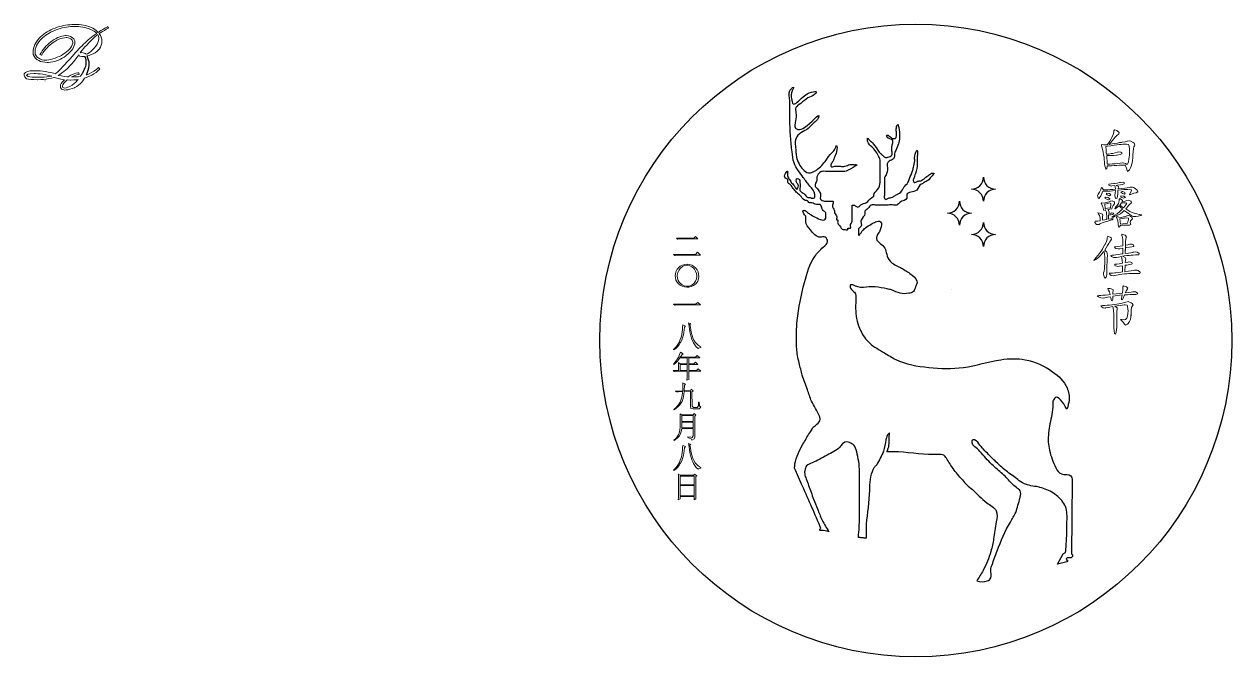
# Model space of a CAD drawing. Header units: millimetres. Extents: x -211 to 75, y -76 to 74.
import ezdxf

# ---------------------------------------------------------------- set-up
doc = ezdxf.new("R2010")
doc.units = ezdxf.units.MM

msp = doc.modelspace()

# ---------------------------------------------------------------- linework, layer by layer
for p, q in [((-203.14, 61.99), (-203.09, 61.96)), ((8.88, 11.21), (8.88, 11.21)), ((14.29, -24.48), (13.97, -24.42)), ((14.69, -24.65), (14.29, -24.48)), ((15.08, -25.02), (14.69, -24.65)), ((15.34, -25.39), (15.08, -25.02)), ((15.6, -25.73), (15.34, -25.39)), ((15.88, -26.06), (15.6, -25.73)), ((16.16, -26.39), (15.88, -26.06)), ((16.33, -26.57), (16.16, -26.39)), ((16.75, -27.02), (16.33, -26.57)), ((17.05, -27.33), (16.75, -27.02)), ((17.36, -27.64), (17.05, -27.33)), ((17.66, -27.94), (17.36, -27.64)), ((17.97, -28.25), (17.66, -27.94)), ((18.28, -28.55), (17.97, -28.25)), ((18.59, -28.85), (18.28, -28.55)), ((18.91, -29.16), (18.59, -28.85)), ((19.22, -29.46), (18.91, -29.16)), ((19.4, -29.63), (19.22, -29.46)), ((19.85, -30.06), (19.4, -29.63)), ((20.17, -30.36), (19.85, -30.06)), ((20.49, -30.65), (20.17, -30.36)), ((20.81, -30.94), (20.49, -30.65)), ((21.13, -31.23), (20.81, -30.94)), ((21.59, -31.61), (21.13, -31.23)), ((21.8, -31.78), (21.59, -31.61)), ((22.14, -32.05), (21.8, -31.78)), ((22.48, -32.31), (22.14, -32.05)), ((22.83, -32.57), (22.48, -32.31)), ((23.18, -32.83), (22.83, -32.57)), ((23.53, -33.09), (23.18, -32.83)), ((24.01, -33.45), (23.53, -33.09)), ((24.23, -33.61), (24.01, -33.45)), ((24.58, -33.87), (24.23, -33.61)), ((24.94, -34.13), (24.58, -33.87)), ((25.3, -34.37), (24.94, -34.13)), ((25.67, -34.6), (25.3, -34.37)), ((37.48, -34.13), (37.35, -51.5)), ((26.19, -34.86), (25.67, -34.6)), ((26.44, -34.96), (26.19, -34.86)), ((26.85, -35.1), (26.44, -34.96)), ((27.26, -35.21), (26.85, -35.1)), ((27.69, -35.31), (27.26, -35.21)), ((28.12, -35.39), (27.69, -35.31)), ((28.55, -35.47), (28.12, -35.39)), ((28.98, -35.54), (28.55, -35.47)), ((29.61, -35.67), (28.98, -35.54)), ((29.84, -35.72), (29.61, -35.67)), ((30.26, -35.84), (29.84, -35.72)), ((30.68, -35.96), (30.26, -35.84)), ((31.09, -36.11), (30.68, -35.96)), ((31.49, -36.27), (31.09, -36.11)), ((31.89, -36.45), (31.49, -36.27)), ((32.27, -36.64), (31.89, -36.45)), ((32.66, -36.86), (32.27, -36.64)), ((33.03, -37.09), (32.66, -36.86)), ((33.34, -37.3), (33.03, -37.09)), ((33.75, -37.61), (33.34, -37.3)), ((34.1, -37.89), (33.75, -37.61)), ((34.43, -38.2), (34.1, -37.89)), ((34.74, -38.51), (34.43, -38.2)), ((35.03, -38.85), (34.74, -38.51)), ((35.29, -39.2), (35.03, -38.85)), ((35.53, -39.56), (35.29, -39.2)), ((35.73, -39.94), (35.53, -39.56)), ((35.87, -40.26), (35.73, -39.94)), ((36.03, -40.74), (35.87, -40.26)), ((36.12, -41.15), (36.03, -40.74)), ((36.19, -41.57), (36.12, -41.15)), ((36.24, -42), (36.19, -41.57)), ((36.26, -42.44), (36.24, -42)), ((36.27, -42.88), (36.26, -42.44)), ((36.26, -43.32), (36.27, -42.88)), ((36.2, -45.28), (36.22, -44.66)), ((36.2, -45.54), (36.2, -45.28)), ((36.2, -45.97), (36.2, -45.54)), ((36.22, -44.66), (36.23, -44.21)), ((36.23, -44.21), (36.25, -43.77)), ((36.25, -43.77), (36.26, -43.32)), ((-11.43, -47.35), (-11.43, -47.77)), ((36.09, -49), (36.12, -48.57)), ((36.12, -48.57), (36.15, -48.13)), ((36.15, -48.13), (36.17, -47.7)), ((36.17, -47.7), (36.18, -47.27)), ((36.18, -47.27), (36.2, -46.84)), ((36.2, -46.47), (36.2, -45.97)), ((36.2, -46.84), (36.2, -46.47)), ((34.03, -53.92), (35.37, -51.46)), ((35.37, -51.46), (35.9, -51.17)), ((35.9, -51.17), (35.94, -50.73)), ((35.94, -50.73), (35.98, -50.3)), ((35.98, -50.3), (36.02, -49.87)), ((36.02, -49.87), (36.06, -49.43)), ((36.06, -49.43), (36.09, -49)), ((36.19, -53.39), (34.03, -53.92))]:
    msp.add_line(p, q)
at = {"color": 139, "lineweight": 0}
for points in [[(-199.22, 74.04), (-199.41, 74.04), (-199.9, 74.02), (-200.4, 73.99), (-200.89, 73.94), (-201.39, 73.86), (-201.88, 73.76), (-202.38, 73.65), (-202.87, 73.52), (-203.36, 73.37), (-203.86, 73.2), (-203.89, 73.19), (-204.39, 73), (-204.87, 72.78), (-205.32, 72.55), (-205.76, 72.3), (-206.18, 72.03), (-206.58, 71.74), (-206.96, 71.43), (-207.32, 71.11), (-207.65, 70.77), (-207.83, 70.57), (-208.17, 70.13), (-208.47, 69.7), (-208.71, 69.26), (-208.89, 68.82), (-209.03, 68.37), (-209.1, 67.92), (-209.13, 67.47), (-209.13, 67.41), (-209.06, 66.94), (-208.89, 66.5), (-208.62, 66.1), (-208.24, 65.75), (-208.16, 65.69), (-207.78, 65.46)], [(-206.25, 65.57), (-206.56, 65.59), (-207.05, 65.68), (-207.51, 65.86), (-207.93, 66.12), (-208.04, 66.22), (-208.38, 66.59), (-208.58, 67.02), (-208.65, 67.48), (-208.65, 67.72), (-208.58, 68.15), (-208.46, 68.59), (-208.27, 69.03), (-208.03, 69.48), (-207.72, 69.92), (-207.35, 70.37), (-207.2, 70.53), (-206.86, 70.86), (-206.51, 71.18), (-206.12, 71.47), (-205.72, 71.75), (-205.28, 72.01), (-204.82, 72.26), (-204.34, 72.49), (-203.83, 72.71), (-203.63, 72.78), (-203.16, 72.95), (-202.68, 73.09), (-202.19, 73.22), (-201.71, 73.33), (-201.21, 73.42), (-200.71, 73.49), (-200.21, 73.54), (-199.7, 73.56), (-199.19, 73.58)], [(-199.19, 73.58), (-198.89, 73.57), (-198.35, 73.55), (-197.83, 73.5), (-197.33, 73.42), (-196.85, 73.32), (-196.39, 73.2), (-195.95, 73.05), (-195.64, 72.93), (-195.1, 72.7), (-194.65, 72.46), (-194.27, 72.21), (-193.98, 71.95), (-194.06, 71.89), (-194.46, 71.61), (-194.84, 71.32), (-195.23, 71.02), (-195.62, 70.71), (-196, 70.39), (-196.37, 70.06), (-196.75, 69.72), (-197.12, 69.37), (-197.49, 69.01), (-197.86, 68.65), (-198.22, 68.27), (-198.58, 67.88), (-198.94, 67.48), (-199.82, 66.48), (-199.91, 66.38), (-200.34, 65.89), (-200.75, 65.43), (-201.15, 65), (-201.51, 64.6), (-201.86, 64.23), (-202.18, 63.9), (-202.48, 63.59), (-202.75, 63.32), (-203.01, 63.08), (-203.27, 62.84), (-203.67, 62.5), (-203.9, 62.34)], [(-196.21, 73.63), (-196.69, 73.76), (-197.17, 73.86), (-197.66, 73.94), (-198.17, 74), (-198.69, 74.03), (-199.22, 74.04)], [(-196.29, 66.6), (-195.8, 66.72), (-195.29, 66.89), (-194.83, 67.1), (-194.4, 67.34), (-194.02, 67.61), (-193.69, 67.91), (-193.37, 68.27), (-193.11, 68.69), (-192.92, 69.13), (-192.8, 69.6), (-192.76, 70.09), (-192.8, 70.53), (-192.92, 71.01), (-193.13, 71.45), (-193.43, 71.86)], [(-193.67, 72.15), (-193.81, 72.3), (-194.15, 72.61), (-194.53, 72.9), (-194.97, 73.15), (-195.45, 73.37), (-195.97, 73.56), (-196.21, 73.63)], [(-191.34, 73.53), (-191.54, 73.43), (-192.09, 73.14), (-192.57, 72.87), (-193, 72.61), (-193.36, 72.37), (-193.67, 72.15)], [(-193.43, 71.86), (-193.41, 71.87), (-193.04, 72.11)], [(-193.04, 72.11), (-192.64, 72.36), (-192.2, 72.62), (-191.73, 72.89), (-191.23, 73.18), (-191.34, 73.53)], [(-207.78, 65.46), (-207.36, 65.28), (-206.88, 65.15), (-206.35, 65.07), (-205.78, 65.05), (-205.45, 65.06), (-204.97, 65.1), (-204.49, 65.17), (-204.02, 65.28), (-203.56, 65.42), (-203.1, 65.59), (-202.64, 65.8), (-202.19, 66.04), (-201.75, 66.32), (-201.31, 66.63), (-201.24, 66.68), (-200.76, 67.06), (-200.35, 67.45), (-200, 67.85), (-199.71, 68.24), (-199.49, 68.64), (-199.33, 69.03), (-199.23, 69.44), (-199.2, 69.84), (-199.24, 70.19), (-199.45, 70.6), (-199.82, 70.96), (-199.82, 70.97), (-200.26, 71.21), (-200.73, 71.35), (-201.23, 71.4)], [(-203.2, 70.95), (-203.67, 70.73), (-204.14, 70.45), (-204.62, 70.13), (-204.88, 69.94), (-205.27, 69.63), (-205.64, 69.3), (-206, 68.94), (-206.33, 68.57), (-206.64, 68.18), (-206.94, 67.77), (-207.21, 67.34), (-207.47, 66.9), (-207.14, 66.73), (-207.05, 66.88), (-206.76, 67.32), (-206.45, 67.74), (-206.13, 68.14), (-205.79, 68.51), (-205.44, 68.87), (-205.08, 69.19), (-204.7, 69.5), (-204.32, 69.79), (-203.97, 70.02), (-203.49, 70.3), (-203.01, 70.53), (-202.55, 70.71), (-202.09, 70.83), (-201.65, 70.91), (-201.22, 70.93)], [(-201.22, 70.93), (-201.06, 70.93), (-200.56, 70.83), (-200.13, 70.61), (-199.8, 70.28), (-199.68, 69.85), (-199.69, 69.62), (-199.8, 69.2), (-200, 68.78), (-200.31, 68.35), (-200.71, 67.92), (-200.8, 67.84), (-201.16, 67.54), (-201.54, 67.25), (-201.96, 66.98), (-202.4, 66.72), (-202.88, 66.48), (-203.38, 66.25), (-203.87, 66.06), (-204.39, 65.89), (-204.89, 65.75), (-205.37, 65.65), (-205.82, 65.59), (-206.25, 65.57)], [(-201.23, 71.4), (-201.39, 71.39), (-201.83, 71.36), (-202.28, 71.27), (-202.74, 71.13), (-203.2, 70.95)], [(-197.94, 67.31), (-197.54, 67.85), (-197.39, 68.04), (-197.13, 68.34), (-196.8, 68.71), (-196.39, 69.15), (-195.91, 69.66), (-195.57, 70), (-195.17, 70.41), (-194.78, 70.77), (-194.42, 71.1), (-194.07, 71.39), (-193.74, 71.63)], [(-193.74, 71.63), (-193.59, 71.34), (-193.51, 70.82), (-193.51, 70.66), (-193.58, 70.23), (-193.72, 69.8), (-193.94, 69.36), (-194.23, 68.9), (-194.6, 68.43), (-195.01, 67.99), (-195.42, 67.6), (-195.81, 67.31), (-196.19, 67.1), (-196.54, 66.99)], [(-193.74, 71.63), (-193.59, 71.34), (-193.51, 70.82), (-193.51, 70.66), (-193.58, 70.23), (-193.72, 69.8), (-193.94, 69.36), (-194.23, 68.9), (-194.6, 68.43), (-195.01, 67.99), (-195.42, 67.6), (-195.81, 67.31), (-196.19, 67.1), (-196.54, 66.99)], [(-203.14, 61.99), (-202.8, 62.2), (-202.37, 62.48), (-202.26, 62.56), (-201.83, 62.87), (-201.43, 63.19), (-201.06, 63.52), (-200.7, 63.85), (-200.52, 64.04), (-200.2, 64.39), (-199.87, 64.77), (-199.54, 65.18), (-199.2, 65.61), (-198.29, 66.83)], [(-198.29, 66.83), (-198.12, 66.55), (-198.02, 66.5)], [(-198.29, 66.83), (-198.12, 66.55), (-198.02, 66.5)], [(-198.02, 66.5), (-197.51, 66.41), (-197.15, 66.42), (-196.81, 66.47)], [(-197.7, 67.37), (-197.94, 67.31)], [(-197.22, 67.31), (-197.7, 67.37)], [(-196.54, 66.99), (-196.76, 67.12), (-197.22, 67.31)], [(-208.74, 63.08), (-208.98, 63.08), (-209.81, 63.02), (-210.46, 62.88), (-210.92, 62.65), (-211.2, 62.34), (-211.23, 62.22)], [(-204.3, 62.47), (-204.92, 62.63), (-205.55, 62.77), (-206.18, 62.88), (-206.81, 62.97), (-207.45, 63.03), (-208.09, 63.07), (-208.74, 63.08)], [(-193.57, 63.81), (-194.1, 63.39), (-194.69, 62.98), (-195.25, 62.63), (-195.8, 62.34), (-196.33, 62.12), (-196.48, 62.07)], [(-196.28, 61.54), (-195.71, 61.78), (-195.18, 62.04), (-194.66, 62.35), (-194.17, 62.68), (-193.71, 63.05), (-193.27, 63.47), (-193.57, 63.81)], [(-211.19, 62.35), (-211.23, 62.22), (-211.22, 62.04), (-211.09, 61.6), (-210.92, 61.38)], [(-210.92, 61.38), (-210.64, 61.19), (-210.62, 61.19), (-210.21, 61.09), (-209.65, 61.01), (-208.93, 60.97), (-208.05, 60.95), (-207.96, 60.95), (-207.28, 60.97), (-206.62, 61.02), (-205.97, 61.1), (-205.35, 61.2), (-204.74, 61.33), (-204.15, 61.49)], [(-208.04, 61.55), (-208.51, 61.55), (-209.33, 61.58), (-209.92, 61.62), (-210.26, 61.69), (-210.64, 61.94), (-210.63, 62.01), (-210.38, 62.23), (-209.79, 62.37), (-208.87, 62.4)], [(-209.67, 62.37), (-209.67, 62.38)], [(-208.87, 62.4), (-208.54, 62.4), (-207.98, 62.37), (-207.39, 62.31), (-206.76, 62.22)], [(-208.87, 62.4), (-208.54, 62.4), (-207.98, 62.37), (-207.39, 62.31), (-206.76, 62.22)], [(-206.5, 61.58), (-207.23, 61.56), (-208.04, 61.55)], [(-206.76, 62.22), (-206.09, 62.1), (-205.4, 61.95), (-204.66, 61.78), (-204.77, 61.75), (-205.27, 61.68), (-205.85, 61.63), (-206.5, 61.58)], [(-206.29, 60.67), (-206.24, 60.68)], [(-203.9, 62.34), (-204.3, 62.47)], [(-204.15, 61.49), (-204.08, 61.47), (-203.48, 61.29), (-202.86, 61.14), (-202.23, 61.02), (-201.66, 60.94)], [(-204.15, 61.49), (-204.08, 61.47), (-203.48, 61.29), (-202.86, 61.14), (-202.23, 61.02), (-201.66, 60.94)], [(-200.76, 61.64), (-201.04, 61.66), (-201.69, 61.74), (-202.37, 61.84), (-203.09, 61.96)], [(-201.66, 60.94), (-201.77, 60.85), (-202.15, 60.45), (-202.42, 60.07), (-202.58, 59.69), (-202.63, 59.33), (-202.6, 59.13), (-202.33, 58.73), (-202.08, 58.6), (-201.59, 58.5), (-201.29, 58.51), (-200.83, 58.57), (-200.35, 58.68), (-199.85, 58.84)], [(-201.68, 58.97), (-202.02, 59.06), (-202.16, 59.32), (-202.15, 59.41), (-202.04, 59.75), (-201.8, 60.12), (-201.43, 60.53), (-201.01, 60.89)], [(-198.39, 61.01), (-198.61, 60.75), (-198.96, 60.39), (-199.34, 60.06), (-199.74, 59.76), (-199.87, 59.66), (-200.37, 59.36), (-200.84, 59.15), (-201.28, 59.01), (-201.68, 58.97)], [(-201.01, 60.89), (-200.95, 60.89), (-200.29, 60.87), (-200.15, 60.87), (-199.45, 60.9), (-198.76, 60.95), (-198.39, 61.01)], [(-201.01, 60.89), (-200.95, 60.89), (-200.29, 60.87), (-200.15, 60.87), (-199.45, 60.9), (-198.76, 60.95), (-198.39, 61.01)], [(-200.92, 60.97), (-200.92, 60.97)], [(-198.24, 62.58), (-198.48, 62.55), (-198.94, 62.46), (-199.4, 62.32), (-199.86, 62.14), (-200.31, 61.91), (-200.76, 61.64), (-200.76, 61.64)], [(-199.96, 61.59), (-199.62, 61.76), (-199.17, 61.94), (-198.69, 62.08), (-198.2, 62.18), (-198.24, 62.58)], [(-199.62, 61.59), (-199.85, 61.59), (-199.96, 61.59)], [(-198.39, 61.01), (-198.61, 60.75), (-198.96, 60.39), (-199.34, 60.06), (-199.74, 59.76), (-199.87, 59.66)], [(-199.85, 58.84), (-199.32, 59.05), (-199.2, 59.11), (-198.75, 59.35), (-198.34, 59.63), (-197.96, 59.94), (-197.61, 60.3), (-197.3, 60.7), (-197.04, 61.1), (-196.94, 61.32)], [(-197.84, 61.75), (-198.39, 61.66), (-199.02, 61.6), (-199.62, 61.59)], [(-197.26, 62.75), (-197.55, 62.24), (-197.84, 61.75)], [(-197.55, 62.24), (-197.84, 61.75)], [(-196.94, 61.32), (-196.87, 61.34), (-196.28, 61.54)], [(-196.94, 61.32), (-196.87, 61.34), (-196.28, 61.54)], [(-196.48, 62.07), (-196.24, 62.5)], [(48.6, 48.43), (48.12, 48.85), (48.08, 48.87), (47.52, 49.05), (47.39, 48.8), (47.37, 48.5), (47.21, 47.97), (46.9, 47.28), (46.71, 46.94), (46.39, 46.4), (46.08, 45.93)], [(46.08, 45.93), (45.78, 45.52), (45.52, 45.5), (45, 45.52), (44.46, 45.56), (44.46, 45.23), (44.55, 45.02), (44.7, 44.5), (44.85, 43.76), (44.95, 43.15), (45.04, 42.56), (45.09, 42.09), (45.1, 41.99), (45.14, 41.43), (45.19, 40.82), (45.28, 40.28)], [(46.22, 45.61), (46.54, 46), (46.98, 46.49), (47.34, 46.9), (47.64, 47.23), (47.68, 47.29), (48.09, 47.75), (48.51, 48.06), (48.55, 48.1), (48.6, 48.43)], [(51.12, 46.44), (50.61, 46.4), (50.54, 46.37), (50.05, 46.24), (49.35, 46.1), (49.18, 46.08), (48.75, 46.02), (48.23, 45.93), (47.64, 45.84), (46.97, 45.74), (46.22, 45.61)], [(52.36, 45.4), (52.23, 45.86), (51.93, 46.08), (51.4, 46.35), (51.12, 46.44)], [(45.44, 45.12), (45.84, 45.18), (46.69, 45.3), (47.45, 45.4), (48.1, 45.49), (48.66, 45.55), (49.12, 45.61), (49.48, 45.65), (49.74, 45.67), (50.37, 45.69), (50.81, 45.56), (50.82, 45.56), (51.03, 45.19), (51.1, 44.49)], [(49.3, 43.61), (49.03, 43.8), (48.46, 43.81), (48.25, 43.75), (47.71, 43.62), (47.1, 43.46), (46.77, 43.41), (46.19, 43.32), (45.63, 43.27), (45.62, 43.32), (45.58, 43.71), (45.52, 44.32), (45.44, 45.12)], [(45.68, 39.83), (45.82, 40.53), (46.28, 40.53), (46.87, 40.54), (47.44, 40.58), (47.61, 40.58), (48.06, 40.61), (48.61, 40.65), (49.27, 40.68), (50.03, 40.72), (50.12, 40.53), (50.36, 39.97), (50.52, 39.45), (50.62, 39.2), (50.96, 39.4), (51.06, 39.55), (51.32, 40.04), (51.54, 40.63), (51.59, 40.77), (51.69, 41.21), (51.77, 41.75), (51.84, 42.4), (51.89, 43.17), (51.94, 43.84), (52.02, 44.53), (52.13, 45.01), (52.28, 45.27), (52.36, 45.4)], [(51.1, 44.49), (51.1, 44.09), (51.08, 43.5), (51.06, 42.97), (51.03, 42.65), (50.94, 42.09), (50.81, 41.45), (50.59, 40.91), (50.28, 40.92), (50.1, 41.05), (49.59, 41.21), (49.41, 41.21), (48.89, 41.16), (48.12, 41.07), (47.58, 41.02), (47, 40.98), (46.42, 40.95), (45.82, 40.92), (45.81, 41.17), (45.77, 41.72), (45.73, 42.31), (45.68, 42.97)], [(45.68, 42.97), (45.7, 42.97), (46.12, 42.94), (46.64, 42.95), (47.28, 42.99), (48.02, 43.07), (48.13, 43.08), (48.9, 43.23), (49.29, 43.4), (49.3, 43.61)], [(45.28, 40.28), (45.48, 39.79), (45.51, 39.75), (45.68, 39.83)], [(47.73, 35), (47.14, 34.95), (46.54, 34.9), (45.95, 34.86), (45.39, 34.83), (44.85, 34.8), (44.81, 34.88), (44.52, 35.39), (44.36, 35.24), (44.25, 34.92), (44.02, 34.41), (43.93, 34.28), (43.62, 33.78), (43.51, 33.5), (43.62, 32.94), (43.83, 32.74), (44.16, 33.14), (44.31, 33.43), (44.55, 33.97), (44.75, 34.51), (44.89, 34.5), (45.45, 34.48), (46.07, 34.51), (46.51, 34.55), (47.08, 34.62), (47.73, 34.71)], [(47.73, 35), (47.14, 34.95), (46.54, 34.9), (45.95, 34.86), (45.39, 34.83), (44.85, 34.8), (44.81, 34.88), (44.52, 35.39), (44.36, 35.24), (44.25, 34.92), (44.02, 34.41), (43.93, 34.28), (43.62, 33.78), (43.51, 33.5), (43.62, 32.94), (43.83, 32.74), (44.16, 33.14), (44.31, 33.43), (44.55, 33.97), (44.75, 34.51), (44.89, 34.5), (45.45, 34.48), (46.07, 34.51), (46.51, 34.55), (47.08, 34.62), (47.73, 34.71)], [(49.83, 36.56), (49.58, 36.66), (48.95, 36.61), (48.7, 36.56), (48.15, 36.44), (47.54, 36.32), (47.4, 36.3), (46.75, 36.23), (46.26, 36.17), (46.19, 36.16), (46.17, 35.93), (46.17, 35.93), (46.71, 35.73), (46.93, 35.77), (47.64, 35.83), (47.69, 35.58), (47.73, 35)], [(47.73, 34.71), (47.71, 34.04), (47.64, 33.58), (47.59, 33.39), (47.73, 32.84)], [(47.73, 34.71), (47.71, 34.04), (47.64, 33.58), (47.59, 33.39), (47.73, 32.84)], [(47.78, 32.78), (48.12, 32.84), (48.15, 32.92), (48.22, 33.31), (48.28, 33.92), (48.32, 34.75), (48.35, 34.76)], [(47.93, 35.88), (48.15, 35.91), (48.92, 36.02), (49.46, 36.12), (49.79, 36.22), (49.8, 36.23), (49.83, 36.56)], [(48.46, 35.58), (48.44, 35.6), (47.93, 35.88)], [(48.35, 34.76), (49.09, 34.82), (49.72, 34.88), (50.24, 34.92), (50.66, 34.95), (51.14, 34.98), (51.54, 34.85), (51.57, 34.62)], [(48.37, 35.05), (48.4, 35.1), (48.46, 35.58)], [(51.77, 35.48), (51.21, 35.44), (50.97, 35.38), (50.56, 35.31), (49.99, 35.23), (49.26, 35.14), (48.37, 35.05)], [(51.57, 34.62), (51.25, 34.02), (51.07, 33.64), (51.4, 33.73), (51.57, 33.82), (52.1, 34.04), (52.67, 34.16), (53.06, 34.37)], [(53.06, 34.37), (52.87, 34.75), (52.46, 35.12), (52.03, 35.39), (51.77, 35.48)], [(45.14, 31.7), (44.55, 31.72), (44.51, 31.73), (44.36, 31.57), (44.41, 31.51), (44.65, 30.98), (44.72, 30.77), (44.9, 30.15), (45.01, 29.93), (45.39, 30.06), (45.4, 30.05), (45.63, 29.57), (45.63, 29.56), (45.66, 29.17), (45.67, 28.59), (45.68, 27.8)], [(47.54, 31.91), (47.47, 31.96), (46.95, 32.21), (46.51, 32.11), (46.5, 32.1), (45.97, 31.87), (45.29, 31.72), (45.14, 31.7)], [(45.24, 31.42), (45.93, 31.62), (46.36, 31.72), (46.66, 31.57)], [(46.66, 31.57), (46.64, 31.29), (46.56, 30.6), (46.47, 30.58), (45.87, 30.45)], [(46.66, 31.57), (46.64, 31.29), (46.56, 30.6), (46.47, 30.58), (45.87, 30.45)], [(46.9, 30.35), (47, 30.64), (47.17, 31.13), (47.49, 31.52), (47.54, 31.56), (47.54, 31.91)], [(48.67, 32.23), (48.46, 31.62), (48.15, 31.12), (47.78, 30.69), (47.66, 30.6), (47.64, 30.35), (47.66, 30.35), (48.02, 30.56), (48.61, 31.03), (49.02, 30.64), (49.39, 30.3)], [(47.73, 32.84), (47.78, 32.78)], [(49.39, 32.4), (49.38, 32.42), (48.9, 32.75), (48.9, 32.75), (48.66, 32.55), (48.67, 32.23)], [(48.81, 31.23), (48.86, 31.29), (49.2, 31.77)], [(49.2, 31.77), (49.4, 31.75), (50.03, 31.77), (50.47, 31.67)], [(51.52, 31.68), (51.5, 32.06), (51.39, 32.15), (50.91, 32.4), (50.42, 32.31), (50.02, 32.13), (49.35, 31.96)], [(49.35, 31.96), (49.39, 32.4)], [(50.47, 31.67), (50.23, 31.28), (50.04, 31.05), (49.69, 30.54)], [(50.47, 31.67), (50.23, 31.28), (50.04, 31.05), (49.69, 30.54)], [(50.86, 31.11), (51.23, 31.5), (51.5, 31.67), (51.52, 31.68)], [(44.75, 28.83), (44.67, 29.07), (44.07, 29.32), (43.57, 29.36), (43.72, 29.08), (43.96, 28.73), (44.11, 28.2), (44.16, 27.51)], [(44.65, 27.73), (44.65, 28.42), (44.75, 28.83)], [(45.87, 30.45), (45.33, 30.35), (45.24, 31.42)], [(45.97, 30.15), (46.39, 30.25), (46.9, 30.35)], [(45.97, 30.15), (46.39, 30.25), (46.9, 30.35)], [(46.22, 29.62), (46.22, 29.63), (45.97, 30.15)], [(46.12, 28.88), (46.66, 28.94), (47.15, 29.02), (47.34, 29.27)], [(47.24, 27.84), (47.15, 27.95), (46.76, 27.93), (46.12, 27.85), (46.12, 28.88)], [(46.17, 29.22), (46.22, 29.62)], [(47.34, 29.27), (46.85, 29.37), (46.74, 29.34), (46.17, 29.22)], [(49.39, 30.3), (49.1, 29.99), (48.68, 29.58), (48.27, 29.22), (48.12, 29.12), (47.62, 28.8), (47.15, 28.49), (46.89, 28.33), (47.29, 28.39), (47.55, 28.49), (48.09, 28.72), (48.61, 28.98), (48.94, 29.18), (49.39, 29.53), (49.83, 29.96), (50.17, 29.69)], [(49.39, 30.3), (49.1, 29.99), (48.68, 29.58), (48.27, 29.22), (48.12, 29.12), (47.62, 28.8), (47.15, 28.49), (46.89, 28.33), (47.29, 28.39), (47.55, 28.49), (48.09, 28.72), (48.61, 28.98), (48.94, 29.18), (49.39, 29.53), (49.83, 29.96), (50.17, 29.69)], [(50.96, 28.73), (50.52, 28.69), (50.45, 28.64), (49.88, 28.44), (49.65, 28.41), (49.1, 28.29), (48.57, 28.34), (48.17, 28.54), (48.02, 28.24), (48.22, 27.71), (48.28, 27.52), (48.37, 26.87), (48.41, 26.55), (48.57, 26.04), (48.66, 25.95)], [(49.69, 30.54), (48.81, 31.23)], [(50.17, 29.69), (50.73, 29.27), (51.17, 28.95), (51.5, 28.73), (51.94, 28.53), (52.52, 28.49), (52.6, 28.5), (53.16, 28.6), (53.74, 28.73), (53.76, 28.74), (53.99, 28.87)], [(50.23, 30.3), (50.38, 30.5), (50.86, 31.11)], [(50.23, 30.3), (50.38, 30.5), (50.86, 31.11)], [(53.99, 28.87), (53.45, 28.98), (53.37, 28.99), (52.79, 29.11), (52.23, 29.27), (51.7, 29.47), (51.17, 29.72), (50.66, 30), (50.23, 30.3)], [(51.77, 27.94), (51.64, 28.34), (51.44, 28.48), (50.96, 28.73)], [(44.16, 27.51), (44.14, 27.5), (43.47, 27.41), (42.99, 27.42), (42.92, 27.42), (42.84, 27.12), (42.89, 27.05), (43.29, 26.63), (43.34, 26.59), (43.87, 26.63), (44.08, 26.75), (44.58, 26.97)], [(44.16, 27.51), (44.14, 27.5), (43.47, 27.41), (42.99, 27.42), (42.92, 27.42), (42.84, 27.12), (42.89, 27.05), (43.29, 26.63), (43.34, 26.59), (43.87, 26.63), (44.08, 26.75), (44.58, 26.97)], [(44.58, 26.97), (45.29, 27.22), (45.34, 27.23), (45.98, 27.44)], [(45.68, 27.8), (44.65, 27.61), (44.65, 27.73)], [(45.98, 27.44), (46.54, 27.61), (47, 27.75), (47.24, 27.84)], [(48.66, 25.95), (48.95, 26.38), (49.43, 26.43), (50.1, 26.48), (50.64, 26.49), (51.06, 26.48), (51.07, 26.48)], [(48.76, 27.95), (49.32, 28.04), (49.93, 28.14), (50.32, 28.2), (50.81, 28.15), (50.81, 27.75)], [(50.81, 27.75), (50.77, 27.57), (50.61, 26.93), (50.07, 26.84), (49.49, 26.75), (48.95, 26.68), (48.76, 27.95)], [(51.07, 26.48), (51.41, 26.65)], [(51.21, 27.12), (51.36, 27.46), (51.7, 27.85), (51.77, 27.94)], [(51.41, 26.65), (51.21, 27.12)], [(45.82, 23.5), (45.81, 23.12), (45.63, 22.58), (45.29, 21.88), (45.26, 21.84), (44.95, 21.31), (44.64, 20.8), (44.33, 20.32), (44.02, 19.88), (43.93, 19.76), (43.55, 19.27), (43.18, 18.82), (42.84, 18.41), (42.75, 18.31), (42.62, 18.09), (43.09, 18.31), (43.32, 18.47), (43.69, 18.78), (44.09, 19.17), (44.53, 19.65), (45, 20.22), (45.07, 20.13), (45.19, 19.67), (45.24, 18.9)], [(45.82, 23.5), (45.81, 23.12), (45.63, 22.58), (45.29, 21.88), (45.26, 21.84), (44.95, 21.31), (44.64, 20.8), (44.33, 20.32), (44.02, 19.88), (43.93, 19.76), (43.55, 19.27), (43.18, 18.82), (42.84, 18.41), (42.75, 18.31), (42.62, 18.09), (43.09, 18.31), (43.32, 18.47), (43.69, 18.78), (44.09, 19.17), (44.53, 19.65), (45, 20.22), (45.07, 20.13), (45.19, 19.67), (45.24, 18.9)], [(46.85, 23.11), (46.75, 23.45), (46.65, 23.52), (46.12, 23.79), (45.96, 23.85), (45.82, 23.5), (45.82, 23.5)], [(45.87, 21.62), (46.15, 22.08), (46.36, 22.42), (46.56, 22.71), (46.85, 23.11)], [(50.02, 24.11), (49.44, 24.28), (49.3, 24.3), (49.25, 23.99), (49.39, 23.58), (49.49, 22.96), (49.49, 21.59)], [(50.36, 23.6), (50.17, 24.04), (50.02, 24.11)], [(50.08, 19.73), (50.13, 21.69), (50.13, 21.82), (50.17, 22.61), (50.24, 23.17), (50.32, 23.5), (50.36, 23.6)], [(45.24, 20.56), (45.52, 21.05), (45.87, 21.62)], [(45.24, 20.56), (45.52, 21.05), (45.87, 21.62)], [(45.84, 19.15), (45.8, 19.78), (45.68, 20.12), (45.65, 20.15), (45.24, 20.56)], [(49.49, 21), (49.49, 19.68), (49.23, 19.63), (48.49, 19.5), (47.87, 19.41), (47.38, 19.36), (47, 19.34), (46.64, 19.28), (46.85, 19), (47.29, 18.78), (47.83, 18.75), (47.96, 18.78), (48.47, 18.9), (49.15, 19.04), (49.27, 18.66), (49.37, 18.1), (49.39, 17.43)], [(49.49, 21.59), (48.88, 21.49), (48.3, 21.4), (47.83, 21.35), (47.52, 21.31), (47.64, 21.05), (47.87, 20.91), (48.37, 20.81), (48.78, 20.88), (49.49, 21), (49.49, 19.68), (49.49, 21)], [(53.36, 19.73), (53.32, 19.78), (52.87, 20.07), (52.6, 20.11), (51.99, 20.02), (51.87, 20), (51.41, 19.93), (50.81, 19.84), (50.08, 19.73)], [(-51.53, 15.88), (-51.88, 16.33), (-52.28, 16.69), (-52.77, 16.98), (-53.31, 17.14), (-53.89, 17.2), (-54.47, 17.16), (-55.01, 17), (-55.51, 16.73), (-55.94, 16.37), (-56.23, 16.02), (-56.5, 15.53), (-56.67, 14.99), (-56.71, 14.41), (-56.69, 14.01), (-56.56, 13.45), (-56.3, 12.94)], [(45.24, 18.9), (45.24, 18.46), (45.23, 17.87), (45.21, 17.29), (45.19, 16.7), (45.14, 16.19), (45.05, 15.58), (44.95, 15.18), (44.9, 14.82), (45.09, 14.2), (45.33, 13.88), (45.58, 14.15), (45.62, 14.33), (45.68, 14.82), (45.72, 15.42), (45.73, 16.16), (45.73, 16.39), (45.73, 17.01), (45.75, 17.61), (45.79, 18.17), (45.82, 18.7), (45.84, 19.15)], [(49.39, 17.43), (48.64, 17.32), (48.05, 17.24), (47.68, 17.19), (47.62, 17.17), (47.64, 16.89), (47.78, 16.79), (48.32, 16.65), (48.72, 16.72), (49.39, 16.84), (49.39, 15.37), (49.39, 16.84)], [(49.39, 19.09), (49.81, 19.15)], [(50.05, 18.8), (49.39, 19.09)], [(49.81, 19.15), (50.48, 19.23), (51.03, 19.3), (51.45, 19.34), (51.99, 19.37), (52.52, 19.39), (52.76, 19.39), (53.3, 19.44), (53.36, 19.73)], [(49.98, 15.42), (50.03, 16.94), (50.49, 17.01), (51.1, 17.1), (51.54, 17.19), (51.74, 17.27)], [(50.23, 18.51), (50.05, 18.8)], [(50.08, 17.57), (50.12, 18.04), (50.23, 18.51)], [(51.74, 17.27), (51.64, 17.57), (51.38, 17.72), (50.86, 17.73), (50.65, 17.68), (50.08, 17.57)], [(-56.25, 14.43), (-56.23, 14.64), (-56.13, 15.21), (-55.9, 15.73), (-55.53, 16.19), (-55.45, 16.29), (-54.99, 16.66), (-54.49, 16.87), (-53.93, 16.95), (-53.81, 16.95), (-53.27, 16.85), (-52.77, 16.6), (-52.3, 16.19), (-52.17, 16.04), (-51.88, 15.55), (-51.68, 15.01), (-51.61, 14.43)], [(-51.61, 14.43), (-51.61, 14.28), (-51.7, 13.7), (-51.92, 13.17), (-52.24, 12.71), (-52.34, 12.59), (-52.8, 12.25), (-53.33, 12.03), (-53.89, 11.96), (-54.02, 11.96), (-54.58, 12.05), (-55.11, 12.3), (-55.53, 12.67), (-55.69, 12.85), (-55.99, 13.33), (-56.17, 13.85), (-56.25, 14.43)], [(-51.12, 14.32), (-51.16, 14.82), (-51.3, 15.36), (-51.53, 15.88)], [(49.39, 16.84), (49.39, 15.37), (49.06, 15.33), (48.49, 15.25), (47.88, 15.18), (47.64, 15.15), (47.02, 15.1), (46.51, 15.08), (46.26, 15.07), (46.41, 14.74), (46.7, 14.55), (47.19, 14.44), (47.47, 14.51), (48.02, 14.61), (48.81, 14.74), (49.27, 14.81), (49.88, 14.89)], [(49.88, 14.89), (50.44, 14.95), (50.96, 14.99), (51.11, 15), (51.67, 15.03), (52.26, 15.02), (52.87, 14.99), (53.55, 15.02), (53.65, 15.23)], [(53.65, 15.23), (53.59, 15.3), (53.16, 15.67), (52.92, 15.77), (52.33, 15.77), (52.31, 15.76), (51.98, 15.7), (51.48, 15.63), (50.81, 15.54), (49.98, 15.42)], [(-56.3, 12.94), (-55.94, 12.52), (-55.57, 12.23), (-55.09, 11.96), (-54.53, 11.8), (-53.93, 11.76), (-53.48, 11.78), (-52.9, 11.9), (-52.4, 12.13), (-51.93, 12.46), (-51.68, 12.73), (-51.39, 13.19), (-51.2, 13.74), (-51.12, 14.32)], [(49.54, 11.65), (49.52, 11.12), (49.39, 10.34), (47.15, 10.09)], [(49.64, 12.1), (49.49, 11.85), (49.54, 11.65)], [(50.67, 11.48), (50.37, 11.85), (50.16, 11.94), (49.64, 12.1)], [(50.08, 10.43), (50.34, 10.97), (50.61, 11.37), (50.67, 11.48)], [(46.51, 9.99), (46.08, 9.95), (45.37, 9.88), (44.77, 9.83), (44.27, 9.81), (43.87, 9.79), (43.44, 9.72), (43.72, 9.46), (44.28, 9.21), (44.8, 9.16), (44.85, 9.17), (45.27, 9.25), (45.86, 9.36), (46.61, 9.5)], [(46.51, 9.99), (46.08, 9.95), (45.37, 9.88), (44.77, 9.83), (44.27, 9.81), (43.87, 9.79), (43.44, 9.72), (43.72, 9.46), (44.28, 9.21), (44.8, 9.16), (44.85, 9.17), (45.27, 9.25), (45.86, 9.36), (46.61, 9.5)], [(47.19, 10.97), (47.17, 11.09), (46.71, 11.37), (46.5, 11.4), (45.97, 11.41), (46.02, 11.12), (46.07, 11.08), (46.31, 10.67), (46.51, 9.99)], [(46.61, 9.5), (46.67, 9.17), (46.84, 8.57), (47, 8.48), (47.11, 8.87)], [(47.11, 8.87), (47.15, 9.6), (49.35, 9.9)], [(47.15, 10.09), (47.15, 10.46), (47.19, 10.97)], [(49.35, 9.9), (49.28, 9.53), (49.2, 8.97), (49.18, 8.87), (49.39, 8.82)], [(49.35, 9.9), (49.28, 9.53), (49.2, 8.97), (49.18, 8.87), (49.39, 8.82)], [(49.39, 8.82), (49.43, 8.87), (49.67, 9.29), (49.93, 9.94), (50, 9.95)], [(50, 9.95), (50.63, 9.97), (51.22, 9.98), (51.79, 9.99), (52.33, 9.99), (52.59, 10.01), (53.04, 10.14)], [(53.04, 10.14), (52.92, 10.39), (52.49, 10.63), (51.99, 10.68), (51.9, 10.66), (51.48, 10.6), (50.87, 10.52), (50.08, 10.43)], [(51.93, 7.49), (51.74, 7.89), (51.48, 8.04), (50.96, 8.28), (50.76, 8.33), (50.23, 8.23), (49.88, 8.1), (49.32, 7.98), (48.57, 7.84), (48.04, 7.76), (47.43, 7.66), (46.87, 7.57), (46.36, 7.5), (45.79, 7.45), (45.2, 7.41), (44.65, 7.4), (44.26, 7.33), (44.51, 7.06), (44.85, 6.89), (45.33, 6.81), (45.39, 6.82), (45.97, 6.91), (45.99, 6.91), (46.45, 7.02), (47.15, 7.15), (47.15, 7.14), (47.24, 6.81), (47.3, 6.23), (47.34, 5.39), (47.36, 4.84), (47.38, 4.2), (47.39, 3.65), (47.39, 3.19), (47.39, 2.08), (47.44, 1.43), (47.54, 0.76)], [(47.54, 0.76), (47.73, 0.65), (47.75, 0.67), (47.91, 1.09), (48.02, 1.82), (48.04, 2.18), (48.06, 2.73), (48.07, 3.33), (48.08, 3.97), (48.08, 5.69), (48.08, 6), (48.17, 6.52)], [(47.64, 7.25), (48.19, 7.34), (48.85, 7.43), (49.38, 7.5), (49.79, 7.55), (50.05, 7.58), (50.52, 7.5), (50.63, 7.24), (50.72, 6.52), (50.73, 6.11)], [(48.17, 6.52), (48.12, 6.83), (47.64, 7.25)], [(50.73, 6.11), (50.7, 5.53), (50.61, 4.95), (50.45, 4.39), (50.17, 4.07), (49.88, 4.03), (49.25, 4.07), (48.93, 4.1), (49.15, 3.83), (49.56, 3.46), (49.88, 2.99), (50.12, 2.78), (50.61, 2.99), (50.74, 3.13)], [(50.73, 6.11), (50.7, 5.53), (50.61, 4.95), (50.45, 4.39), (50.17, 4.07), (49.88, 4.03), (49.25, 4.07), (48.93, 4.1), (49.15, 3.83), (49.56, 3.46), (49.88, 2.99), (50.12, 2.78), (50.61, 2.99), (50.74, 3.13)], [(50.74, 3.13), (51.08, 3.6), (51.3, 4.12), (51.31, 4.15), (51.41, 4.62), (51.45, 5.88), (51.45, 6.4), (51.56, 6.96), (51.79, 7.3), (51.93, 7.49)], [(-52.98, 3.04), (-53.54, 3.26), (-53.5, 2.98), (-53.42, 2.44), (-53.35, 1.84)], [(-53.35, 1.84), (-53.23, 1.17), (-53.23, 1.17), (-53.11, 0.55), (-52.96, -0.03), (-52.77, -0.57), (-52.55, -1.09), (-52.38, -1.44), (-52.07, -1.93), (-51.72, -2.39), (-51.3, -2.82), (-51.2, -2.7), (-50.68, -2.53), (-50.68, -2.41), (-50.93, -2.27), (-51.37, -1.93), (-51.84, -1.46), (-51.99, -1.27), (-52.28, -0.79), (-52.51, -0.24), (-52.73, 0.36), (-52.77, 0.55), (-52.92, 1.09), (-53.04, 1.65), (-53.13, 2.25), (-53.23, 2.87)], [(-53.23, 2.87), (-52.98, 3.04)], [(-54.83, -4.05), (-55.45, -3.67), (-55.67, -4.21), (-55.9, -4.75), (-56.19, -5.25), (-56.4, -5.58), (-56.75, -6.06), (-57.14, -6.49), (-57.04, -6.55), (-56.59, -6.16), (-56.21, -5.79), (-55.98, -5.48), (-55.63, -5)], [(-55.63, -5), (-53.89, -5), (-53.89, -6.39)], [(-55.53, -4.85), (-55.41, -4.65), (-55.09, -4.17), (-54.83, -4.05)], [(-50.91, -5), (-51.49, -4.42), (-51.92, -4.85), (-55.53, -4.85)], [(-53.48, -5), (-50.91, -5)], [(-53.48, -6.39), (-53.48, -5)], [(-55.94, -8.02), (-57.19, -8.02), (-56.94, -8.27), (-56.87, -8.25), (-56.27, -8.19), (-53.89, -8.19)], [(-53.89, -6.39), (-55.51, -6.39), (-55.96, -6.14), (-55.96, -6.22), (-55.94, -6.68), (-55.94, -7.28), (-55.94, -8.02)], [(-53.89, -6.39), (-55.51, -6.39), (-55.96, -6.14), (-55.96, -6.22), (-55.94, -6.68), (-55.94, -7.28), (-55.94, -8.02)], [(-55.51, -6.57), (-53.89, -6.57)], [(-55.51, -6.57), (-53.89, -6.57)], [(-53.89, -8.02), (-55.51, -8.02), (-55.51, -6.57)], [(-53.89, -6.57), (-53.89, -8.02)], [(-53.89, -8.19), (-53.89, -9.02)], [(-51.37, -6.57), (-51.93, -6.01), (-52.34, -6.39), (-53.48, -6.39)], [(-53.48, -6.57), (-53.48, -6.39)], [(-53.48, -6.57), (-51.37, -6.57)], [(-50.66, -8.19), (-51.24, -7.61), (-51.66, -8.02), (-53.48, -8.02), (-53.48, -6.57)], [(-53.48, -6.57), (-53.48, -8.02)], [(-53.48, -8.02), (-53.48, -6.57)], [(-53.48, -8.19), (-50.66, -8.19)], [(-53.44, -10.09), (-53.46, -9.87), (-53.48, -9.25), (-53.48, -8.19)], [(-54.91, -11.44), (-54.93, -12.04), (-54.95, -12.83)], [(-54.29, -11.23), (-54.93, -10.92), (-54.93, -10.99), (-54.91, -11.44)], [(-54.56, -12.79), (-54.51, -11.46), (-54.29, -11.23)], [(-53.89, -9.02), (-53.89, -9.08), (-53.91, -9.56), (-53.93, -10.28), (-53.44, -10.09)], [(-54.95, -12.99), (-54.99, -13.32), (-55.07, -13.95), (-55.2, -14.55), (-55.36, -15.07), (-55.57, -15.54), (-55.82, -15.94), (-56.17, -16.41), (-56.58, -16.83), (-57.04, -17.24), (-57, -17.32), (-56.94, -17.3), (-56.46, -16.95), (-56.01, -16.56), (-55.63, -16.14), (-55.3, -15.67), (-55.11, -15.33), (-54.91, -14.82)], [(-54.95, -12.83), (-56.71, -12.89), (-56.44, -13.1), (-55.99, -13.03), (-54.95, -12.99)], [(-54.91, -14.82), (-54.76, -14.26), (-54.64, -13.64)], [(-54.64, -13.64), (-54.56, -12.97), (-53.11, -12.91), (-53.11, -16.51)], [(-52.92, -12.46), (-53.13, -12.74), (-54.56, -12.79)], [(-52.48, -12.83), (-52.92, -12.46)], [(-52.75, -13.03), (-52.48, -12.83)], [(-50.68, -16.68), (-50.93, -16.41), (-50.97, -16.16), (-51.03, -15.48), (-51.16, -15.48), (-51.16, -15.85), (-51.22, -16.41), (-51.53, -16.8), (-52.38, -16.8), (-52.42, -16.8), (-52.73, -16.43), (-52.75, -13.03)], [(-53.11, -16.51), (-53.11, -16.52), (-52.98, -16.99)], [(-53.11, -16.51), (-53.11, -16.52), (-52.98, -16.99)], [(-52.98, -16.99), (-52.48, -17.12), (-51.34, -17.12), (-51.06, -17.07), (-50.68, -16.68)], [(-52.24, -18.21), (-52.5, -18.52), (-55.14, -18.52), (-55.57, -18.25), (-55.57, -18.75), (-55.55, -19.43), (-55.55, -20.02), (-55.55, -20.55), (-55.53, -21.01)], [(-52.44, -20.08), (-55.14, -20.08), (-55.14, -18.69)], [(-55.14, -18.69), (-52.44, -18.69), (-52.44, -20.08)], [(-52.44, -21.78), (-52.44, -23.49), (-52.69, -23.85), (-53.02, -23.83), (-53.73, -23.74), (-53.73, -23.89), (-53.58, -23.93), (-52.96, -24.18), (-52.75, -24.49), (-52.24, -24.22), (-52.05, -23.78), (-52.05, -18.81), (-51.8, -18.61)], [(-51.8, -18.61), (-52.24, -18.21)], [(-55.53, -21.01), (-55.57, -21.46), (-55.63, -22.06), (-55.7, -22.58), (-55.9, -23.1), (-56.19, -23.6), (-56.21, -23.66), (-56.58, -24.09), (-57.04, -24.49), (-57, -24.59), (-56.63, -24.36), (-56.17, -23.99), (-55.76, -23.54), (-55.7, -23.47), (-55.43, -23)], [(-55.53, -21.01), (-55.57, -21.46), (-55.63, -22.06), (-55.7, -22.58), (-55.9, -23.1), (-56.19, -23.6), (-56.21, -23.66), (-56.58, -24.09), (-57.04, -24.49), (-57, -24.59), (-56.63, -24.36), (-56.17, -23.99), (-55.76, -23.54), (-55.7, -23.47), (-55.43, -23)], [(-55.43, -23), (-55.28, -22.44)], [(-55.28, -22.44), (-55.18, -21.78), (-52.44, -21.78), (-52.44, -23.49), (-52.44, -21.78)], [(-55.18, -21.63), (-55.16, -21.44), (-55.16, -20.82)], [(-52.44, -21.63), (-55.18, -21.63)], [(-55.16, -20.82), (-55.14, -20.26), (-52.44, -20.26), (-52.44, -21.63), (-52.44, -20.26)], [(-52.44, -20.26), (-52.44, -21.63)], [(-52.98, -25.55), (-53.54, -25.34), (-53.5, -25.61), (-53.42, -26.15), (-53.35, -26.75)], [(-53.23, -25.73), (-52.98, -25.55)], [(-50.68, -31.12), (-50.68, -31.01), (-50.93, -30.87), (-51.37, -30.54), (-51.84, -30.06), (-51.99, -29.87), (-52.28, -29.38), (-52.51, -28.84), (-52.73, -28.24), (-52.77, -28.07), (-52.92, -27.51), (-53.04, -26.95), (-53.13, -26.35), (-53.23, -25.73)], [(-53.35, -26.75), (-53.23, -27.43), (-53.23, -27.45), (-53.11, -28.05), (-52.96, -28.63), (-52.77, -29.17), (-52.55, -29.69), (-52.38, -30.04), (-52.07, -30.54), (-51.72, -30.99), (-51.3, -31.43), (-51.2, -31.3), (-50.68, -31.12)], [(-52.11, -32.57), (-52.3, -32.84), (-55.57, -32.84), (-55.99, -32.57), (-55.98, -32.73), (-55.98, -33.37), (-55.98, -33.97), (-55.96, -34.57), (-55.96, -35.13), (-55.96, -35.67)], [(-55.57, -37.74), (-55.57, -35.3), (-55.57, -33.02), (-52.24, -33.02), (-52.24, -35.15), (-52.24, -37.74)], [(-51.63, -32.94), (-52.11, -32.57)], [(-51.86, -33.1), (-51.63, -32.94)], [(-51.84, -38.41), (-51.84, -38.14), (-51.86, -37.56), (-51.86, -36.92), (-51.86, -33.1)], [(-55.96, -35.67), (-55.96, -35.73), (-55.96, -36.27), (-55.96, -36.85), (-55.98, -37.45), (-55.98, -38.05), (-55.99, -38.68), (-55.57, -38.43)], [(-55.96, -35.67), (-55.96, -35.73), (-55.96, -36.27), (-55.96, -36.85), (-55.98, -37.45), (-55.98, -38.05), (-55.99, -38.68), (-55.57, -38.43)], [(-52.24, -37.74), (-52.24, -35.15), (-52.24, -37.74), (-55.57, -37.74), (-55.57, -35.3), (-55.57, -37.74)], [(-55.57, -38.43), (-55.57, -37.91)], [(-55.57, -37.91), (-52.24, -37.91)], [(-52.24, -37.91), (-52.24, -38.63), (-51.84, -38.41)]]:
    msp.add_lwpolyline(points, dxfattribs=at)
for points in [[(50.08, 34.07), (50.01, 34.19), (49.49, 34.41), (49.37, 34.42), (49.05, 34.27), (49.39, 33.97), (49.93, 33.82)], [(46.41, 32.65), (46.4, 32.71), (46.02, 33.04), (45.96, 33.04), (45.39, 33.09), (45.24, 32.89), (45.37, 32.79), (45.93, 32.5), (46.08, 32.47)], [(46.66, 33.63), (46.66, 33.63), (46.31, 33.97), (46.21, 33.99), (45.63, 34.02), (45.63, 33.78), (45.79, 33.66), (46.31, 33.43)], [(50.13, 32.99), (49.79, 33.33), (49.62, 33.37), (49.05, 33.43), (49, 33.18), (49.14, 33.1), (49.69, 32.89)], [(-51.35, 23.23), (-51.92, 23.79), (-52.3, 23.4), (-56.4, 23.4), (-56.15, 23.15), (-56.09, 23.17), (-55.51, 23.23)], [(52.1, 21.43), (52.03, 21.79), (51.71, 21.95), (51.15, 21.93), (50.71, 21.81), (50.13, 21.69), (50.08, 19.73), (50.13, 21.1), (50.32, 21.13), (51.07, 21.23), (51.62, 21.32), (51.99, 21.39)], [(-50.74, 19.34), (-51.41, 20.02), (-51.92, 19.52), (-57.1, 19.52), (-56.85, 19.27), (-56.75, 19.29), (-56.15, 19.34)], [(-50.74, 7.53), (-51.35, 8.15), (-51.92, 7.7), (-57.1, 7.7), (-56.85, 7.45), (-56.71, 7.49), (-56.09, 7.53)], [(51.45, 5.2), (51.45, 5.88), (51.41, 4.62)], [(47.39, 2.08), (47.39, 3.19), (47.39, 3.18), (47.38, 2.66)], [(-54.29, 2.54), (-54.95, 2.85), (-54.97, 2.33), (-55.01, 1.71), (-55.07, 1.13), (-55.14, 0.61), (-55.18, 0.45), (-55.34, -0.13), (-55.51, -0.69), (-55.74, -1.23), (-55.94, -1.64), (-56.27, -2.1), (-56.65, -2.56), (-57.1, -3.03), (-57.02, -3.11), (-56.61, -2.78), (-56.19, -2.37), (-55.82, -1.93), (-55.51, -1.48), (-55.45, -1.38), (-55.18, -0.82), (-54.97, -0.28), (-54.82, 0.24), (-54.78, 0.49), (-54.68, 1.03), (-54.58, 1.63), (-54.51, 2.29)], [(-54.29, -26.06), (-54.95, -25.75), (-54.97, -26.29), (-55.01, -26.89), (-55.07, -27.47), (-55.14, -27.99), (-55.18, -28.15), (-55.34, -28.73), (-55.51, -29.29), (-55.74, -29.83), (-55.94, -30.23), (-56.27, -30.7), (-56.65, -31.16), (-57.1, -31.63), (-57.02, -31.7), (-56.61, -31.39), (-56.19, -30.97), (-55.82, -30.54), (-55.51, -30.08), (-55.45, -29.98), (-55.18, -29.44), (-54.97, -28.88), (-54.82, -28.36), (-54.78, -28.11), (-54.68, -27.57), (-54.58, -26.97), (-54.51, -26.31)], [(-52.24, -35.15), (-55.57, -35.15), (-55.57, -33.02), (-55.57, -35.3), (-52.24, -35.3), (-52.24, -37.74)]]:
    msp.add_lwpolyline(points, close=True, dxfattribs=at)
msp.add_circle((0.37, -0.89), 75)
for centre, start, end in [((13.58, 37.83), 270, 0), ((19.28, 37.83), 180, 270), ((13.58, 32.14), 0, 90), ((19.28, 32.14), 90, 180), ((7.89, 32.14), 270, 0), ((13.58, 32.14), 180, 270), ((7.89, 26.44), 0, 90), ((13.58, 26.44), 90, 180), ((13.58, 27.1), 270, 0), ((19.28, 27.1), 180, 270), ((13.58, 21.41), 0, 90), ((19.28, 21.41), 90, 180)]:
    msp.add_arc(centre, 2.85, start, end)
for points in [[(-197.26, 62.75), (-196.61, 64.18), (-196.49, 65.35), (-196.81, 66.47)], [(-21.63, 21.25), (-20.59, 22.58), (-21.11, 23.59), (-22.3, 23.59), (-24.64, 25.32), (-25.76, 27.35), (-25.76, 28.57), (-26.31, 29.37), (-26.31, 29.96), (-26.02, 29.96), (-25.47, 29.59), (-24.76, 29.06), (-23.5, 28.37), (-21.89, 27.71), (-21.4, 27.71), (-21.01, 28.13), (-21.01, 28.59), (-21.01, 28.86), (-21.01, 29.37), (-21.58, 29.94), (-21.89, 30.47), (-22.3, 31.32), (-23.22, 31.32), (-24.28, 31.74), (-24.89, 31.74), (-25.5, 32.31), (-25.77, 32.31), (-26.79, 33.16), (-27.43, 33.8), (-28.17, 34.5), (-28.86, 35.35), (-29.53, 36.17), (-30, 36.62), (-30, 37.2), (-30.56, 37.63), (-30.56, 38.74), (-30.04, 39.27), (-30.04, 38.83), (-30.04, 38.09), (-29.62, 37.27), (-29.01, 36.4), (-28.33, 35.57), (-27.84, 34.95), (-27.54, 35.43), (-27.54, 36.02), (-27.98, 36.62), (-27.98, 37.14), (-27.98, 37.45), (-27.49, 37.45), (-27.12, 36.46), (-27.12, 35.22), (-27.12, 34.71), (-26.58, 34.21), (-25.92, 33.63), (-25.22, 33.04), (-24.71, 33.04), (-24.43, 32.89), (-23.94, 32.89), (-23.61, 33), (-23.61, 33.36), (-23.61, 33.76), (-24.77, 35.74), (-26.32, 37.74), (-28.52, 41.25), (-29, 43.87), (-29.54, 51.5), (-29.54, 53.14), (-29.54, 55.93), (-29.54, 58.35), (-29.1, 58.86), (-28.67, 59.19), (-29.13, 57.81), (-29.13, 56.49), (-28.67, 55.18), (-27.49, 55.87), (-26.07, 57.14), (-24.41, 58), (-23.22, 58), (-23.57, 57.53), (-25.27, 56.64), (-26.93, 55.33), (-28.09, 54.33), (-28.09, 53.06), (-28.19, 51.17), (-28.19, 49.48), (-27.59, 49.17), (-26.03, 49.6), (-22.61, 52.32), (-23.18, 51.26), (-23.9, 50.64), (-25.19, 49.35), (-26.75, 48.45), (-27.6, 47.76), (-28.27, 46.27), (-28.17, 44.91), (-27.93, 42.61), (-27.33, 41), (-26.36, 39.64), (-25.13, 38.87), (-23.22, 39.52), (-20.93, 41.89), (-19.64, 43.54), (-18.91, 44.33), (-18.41, 45.35), (-18.41, 43.88), (-18.87, 42.74), (-19.34, 41.55), (-19.76, 40.76), (-19.76, 40.42), (-18.83, 40.42), (-17.51, 40.42), (-16.48, 40.42), (-15.27, 40.8), (-14.39, 40.8), (-13.99, 40.8), (-13.71, 40.8), (-15.07, 39.84), (-16.44, 39.21), (-17.23, 39.21), (-18.55, 39.21), (-19.26, 39.21), (-20.1, 39.21), (-21.07, 39.21), (-21.77, 39.21), (-22.58, 38.79), (-23.12, 37.58), (-23.12, 37.24), (-23.52, 35.71), (-22.96, 35.07), (-22.62, 34.57), (-22.23, 33.73), (-22.23, 32.62), (-21.27, 32.16), (-20.71, 32.16), (-20.02, 32.16), (-19.46, 32.16), (-19.34, 32.16), (-19.34, 31.41), (-19.34, 30.67), (-18.9, 29.86), (-18.9, 29.38), (-18.37, 28.41), (-18.37, 27.75), (-18.19, 27.75), (-18.19, 27.13), (-17.75, 26.39), (-16.88, 25.4), (-16.36, 25.4), (-15.74, 25.4), (-15.74, 25.72), (-15.13, 25.72), (-15.13, 26.29), (-14.73, 27.39), (-14.73, 27.8), (-14.73, 28.66), (-14.73, 29.59), (-14.73, 30.07), (-14.73, 30.74), (-14.73, 31.16), (-14.21, 31.16), (-13.55, 30.78), (-13.24, 30.78), (-12.7, 31.26), (-11.35, 31.8), (-10.09, 33.01), (-9.62, 33.33), (-9.62, 33.55), (-8.68, 34.93), (-8.08, 36.6), (-8.08, 38.13), (-8.08, 40.09), (-8.08, 40.64), (-8.08, 41.64), (-8.38, 42.65), (-10.04, 45.01), (-11.06, 46.41), (-11.06, 47.12), (-10.85, 46.88), (-9.94, 45.98), (-8.81, 44.49), (-8.12, 43.56), (-7.63, 43.11), (-7, 42.54), (-6.27, 42.54), (-5.31, 43.09), (-5.31, 44.01), (-5.31, 45.07), (-5.09, 45.98), (-5.09, 46.56), (-6.52, 47.46), (-6.52, 47.76), (-5.8, 47.49), (-5.16, 47.02), (-4.55, 47.02), (-4.23, 48.61), (-4.23, 49.56), (-3.92, 50.33), (-3.68, 49.64), (-3.68, 46.08), (-4.18, 44.58), (-4.57, 43.73), (-4.96, 42.16), (-5.96, 41.6), (-6.4, 41.01), (-6.4, 40.53), (-6.55, 38.64), (-7.05, 37.67), (-7.05, 37.23), (-7.05, 36.77), (-7.05, 36.42), (-7.05, 34.91), (-7.05, 34.56), (-7.05, 33.74), (-7.05, 32.86), (-6.84, 32.59), (-6.27, 32.79), (-5.19, 33.11), (-4.44, 33.56), (-3.2, 34.28), (-2.47, 35.43), (-1.5, 36.55), (-1.11, 37.52), (-0.39, 39.32), (-0.17, 40.18), (0.12, 41.67), (0.12, 42.82), (0.71, 44.23), (0.71, 42.68), (0.71, 41.07), (0.27, 38.67), (0.05, 38.08), (0.05, 37.89), (-0.25, 37.21), (-0.01, 36.55), (0.77, 36.87), (1.6, 36.99), (2.04, 37.29), (2.32, 37.46), (3.19, 38.16), (3.66, 38.45), (4, 38.7), (4.19, 38.78), (4.62, 38.78), (3.98, 37.92), (3.25, 37.05), (2.36, 36.59), (2.06, 36.34), (1.67, 36.18), (0.59, 34.79), (-1.78, 33.63), (-1.78, 32.85), (-3.37, 31.88), (-4.14, 31.23), (-4.89, 31.23), (-6.18, 31.23), (-7.19, 31.23), (-7.71, 31.23), (-9.16, 31.23), (-10.23, 31.23), (-10.98, 30.39), (-11.69, 29.78), (-11.69, 29.2), (-12.6, 27.67), (-12.6, 26.83), (-12.6, 26.19), (-13.21, 25.57), (-13.21, 24.92), (-13.21, 24.11), (-12.34, 25.09)], [(-12.34, 25.09), (-11.6, 25.81), (-10.2, 26.69), (-9.18, 27.24), (-8.53, 27.41), (-8, 27.27), (-8, 25.55), (-8.39, 24.68), (-8.91, 23.8), (-8.91, 23.03), (-8.91, 22.9)], [(-23.95, -21.42), (-23.09, -20.73), (-22.34, -19.59), (-22.51, -18.8), (-24.36, -15.26), (-25.34, -12.57), (-26.56, -9.12), (-27.3, -6.22), (-27.69, -4.45), (-27.96, -1.2), (-27.96, 1.06), (-27.78, 3.84), (-26.04, 12.87), (-23.61, 19.04), (-21.63, 21.25)], [(-8.91, 22.9), (-8.11, 22.13), (-6.96, 21), (-6.54, 19.58), (-5.75, 17.95), (-3.3, 16.39), (-1.02, 15.01), (0.63, 13.15), (0.63, 12.61), (0.29, 11.8), (-0.16, 10.75), (-1.32, 10.3), (-3.32, 10.3), (-5.39, 11.1), (-6.43, 11.34), (-9.31, 11.8), (-10.67, 11.8), (-13.36, 11.8), (-14.55, 12.27), (-15.12, 12.27), (-15.12, 11.53), (-14.15, 10.54), (-13.88, 8.67)], [(-13.88, 8.67), (-13.88, 6.09), (-12.76, 1.46), (-10.61, -1.46), (-7.08, -3.83), (-4.4, -5.38), (3.44, -7.28), (11.66, -7.28), (20.58, -5.44), (26.33, -5.44), (32.85, -8.29), (36.26, -12.14), (36.77, -15.01), (36.24, -17.16)], [(36.24, -17.16), (33.41, -14.52), (32.9, -15.29)], [(32.9, -15.29), (32.9, -16.17), (32.21, -20.62), (31.82, -24.99), (32.1, -26.92), (33.63, -31.06), (34.92, -32.53), (37.2, -32.97), (37.48, -34.13)], [(-28.44, -31.13), (-28.3, -30.17), (-26.41, -25.46), (-24.86, -22.88), (-23.95, -21.42)], [(-6.47, -27.26), (-6.16, -26.45), (-5.88, -23.13), (-5.88, -22.85), (-6.32, -23.29), (-6.71, -24.47), (-7.33, -27.15), (-8.9, -30.38)], [(-17.03, -25.37), (-17.64, -26.15), (-20.7, -28.07), (-24.23, -29.89), (-25.54, -30.61), (-25.81, -31.13), (-25.99, -31.73), (-25.99, -32.48), (-25.65, -33.71), (-25.06, -35.3), (-23.9, -38.47), (-22.96, -40.83), (-21.86, -43.47), (-20.24, -46.24)], [(14.38, -26.14), (13.81, -25.41), (13.79, -24.41)], [(11.43, -33.94), (9.21, -31.25), (7.64, -28.8), (7.04, -28.11), (5.7, -27.91), (4.58, -27.89)], [(-22.13, -45.45), (-26.49, -35.46), (-28.44, -31.13)], [(-8.9, -30.38), (-9.37, -30.84), (-9.76, -31.43), (-10.64, -36.41), (-11.43, -44.46)], [(11.43, -33.94), (12.5, -35.13), (13.81, -36.25), (17.21, -39.36), (19.46, -41.27), (19.46, -43.9), (18.84, -47.91), (18.18, -50.9), (16.34, -55.4), (14.82, -57.89)], [(-20.24, -46.24), (-22.15, -45.96), (-22.31, -45.96), (-22.43, -45.66), (-22.13, -45.45)], [(-11.43, -44.46), (-11.43, -47.77)], [(37.35, -51.5), (37.57, -51.74), (37.23, -52.41), (36.65, -52.41), (36.33, -52.41), (36.06, -52.73), (36.43, -53.13), (36.19, -53.39)]]:
    msp.add_spline(points, degree=3)
for points, degree in [([(-196.24, 62.5), (-195.58, 64.56), (-195.68, 65.03), (-196.29, 66.6)], 3), ([(-13.26, -47.58), (-13.06, -45.81), (-12.96, -42.84), (-12.96, -39.86), (-12.96, -31.5), (-13.12, -29.71), (-13.63, -27.09), (-14.17, -25.58), (-15.34, -25.1), (-16.21, -24.73), (-17.03, -25.37)], 3), ([(13.97, -24.42), (13.91, -24.41), (13.85, -24.41), (13.79, -24.41)], 3), ([(-11.43, -47.77), (-13.26, -47.58)], 1)]:
    msp.add_open_spline(points, degree=degree)
for points, knots in [([(4.58, -27.89), (1.47, -28), (-2.03, -27.23), (-5.72, -27.26), (-6.24, -27.26), (-6.47, -27.26)], [0.0618583, 0.0618583, 0.0618583, 0.0618583, 0.5111435, 0.5536561, 0.5855405, 0.5855405, 0.5855405, 0.5855405]), ([(14.82, -57.89), (15.68, -58.07), (16.91, -58.31), (18.63, -57.06), (17.97, -55.46), (18.74, -53.35), (20.12, -49.53), (21.83, -45.26), (24.1, -41.96), (24.59, -39.86), (25.13, -38.3), (25.45, -36.5), (23.62, -35.48), (22.49, -33.95), (20.51, -32.12), (18.13, -30.16), (16.22, -27.88), (14.84, -26.38), (14.38, -26.14)], [0, 0, 0, 0, 0.466549, 0.666141, 1.030118, 1.243332, 1.901521, 3.28718, 3.771051, 4.092765, 4.456845, 4.739152, 4.955089, 5.509238, 5.810262, 6.440193, 7.200542, 7.49882, 7.49882, 7.49882, 7.49882])]:
    msp.add_open_spline(points, degree=3, knots=knots)

doc.saveas('drawing.dxf')
